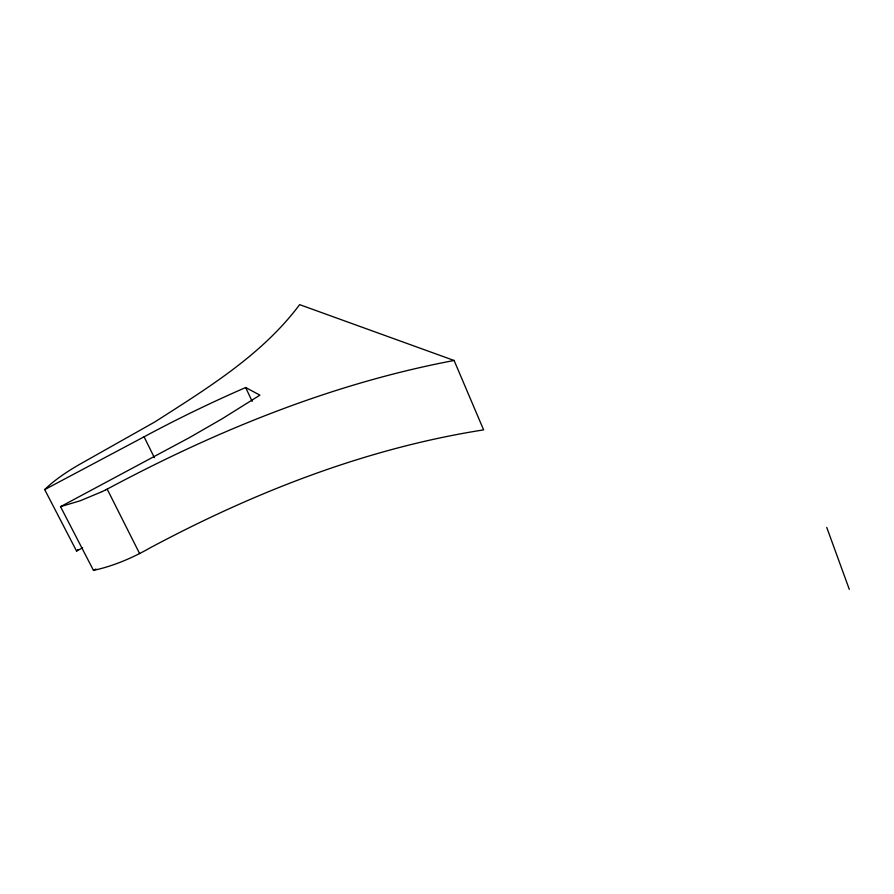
<?xml version="1.0" encoding="UTF-8"?>
<svg xmlns="http://www.w3.org/2000/svg" width="894" height="894" viewBox="0 0 894 894"><rect width="100%" height="100%" fill="white"/><g stroke="black" fill="none" stroke-linecap="round" stroke-linejoin="round"><path stroke-width="1.34" d="M44.7 489.61L144.079 436.808A444.195 144.537 -25.6 0 1 245.671 387.527L259.919 395.159L222.081 418.817L189.372 437.658L60.535 506.663L93.479 570.383C113.404 566.103 132.379 557.968 150.036 547.899C254.321 492.125 366.361 448.263 483.609 429.88L454.107 360.483L299.635 304.642C262.11 354.929 207.073 388.421 155.053 421.823L80.125 464.087A74.817 20.149 -26.4 0 0 44.7 489.61L76.56 551.062L82.673 547.754M105.838 489.834C215.186 431.143 331.763 383.548 454.107 360.483M93.479 570.383L95.926 569.053M139.62 553.598L107.202 489.163M105.57 489.968L102.296 491.532M102.028 491.666L80.281 500.741L60.535 506.663M144.079 436.808L154.383 457.683M245.671 387.527L252.164 401.395M826.738 527.404L849.3 589.358M76.56 551.062A73.878 22.428 -26.6 0 1 77.901 549.654"/></g></svg>
